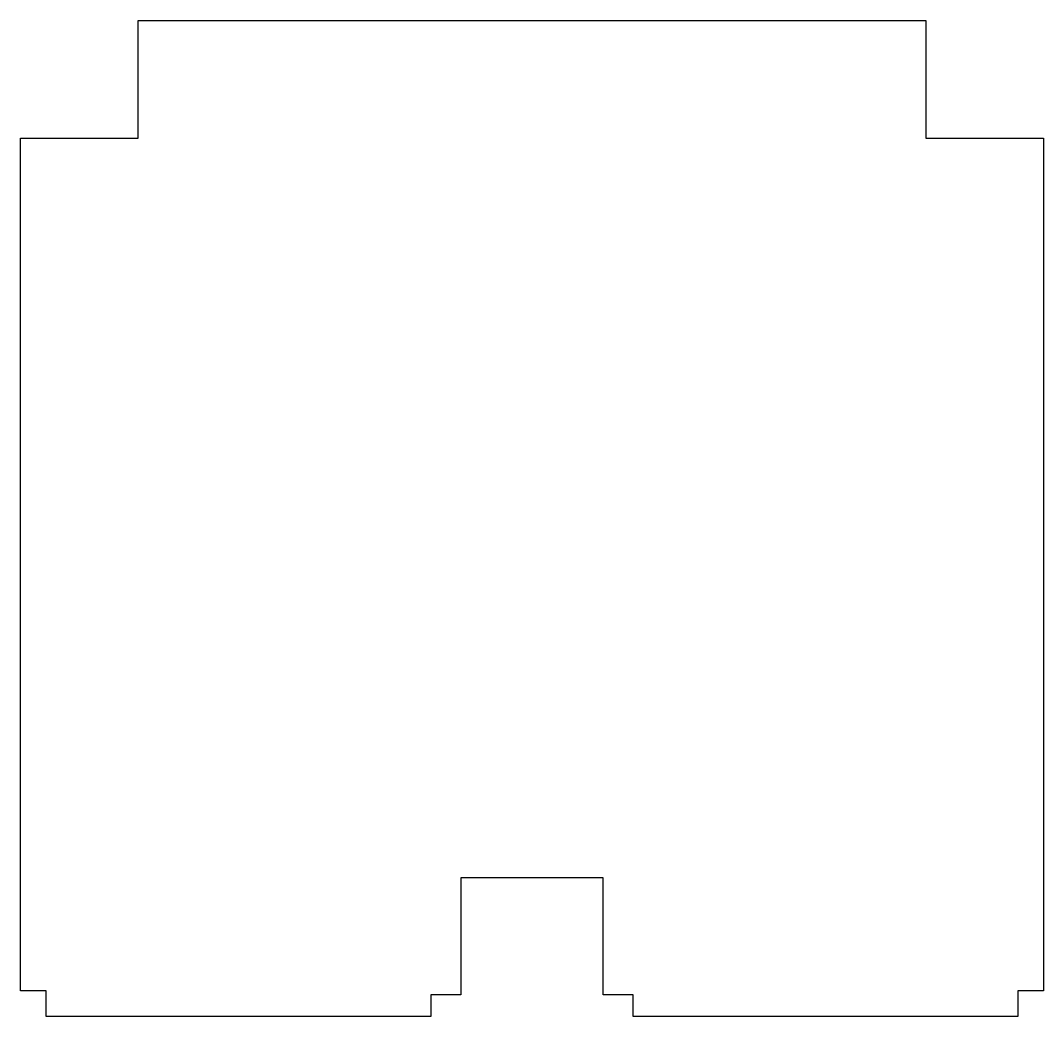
# Model space of a CAD drawing. Header units: millimetres. Extents: x -176 to 208, y -384 to -10.
import ezdxf

# ---------------------------------------------------------------- set-up
doc = ezdxf.new("R2010")
doc.units = ezdxf.units.MM
doc.layers.get('0').update_dxf_attribs({"linetype": 'CONTINUOUS'})

msp = doc.modelspace()

# ---------------------------------------------------------------- linework, layer by layer
msp.add_lwpolyline([(-21.9, -384.1), (-166.4, -384.1), (-166.4, -374.4), (-176.1, -374.4), (-176.1, -53.9), (-131.9, -53.9), (-131.9, -9.7), (164.1, -9.7), (164.1, -53.9), (208.3, -53.9), (208.3, -374.4), (198.6, -374.4), (198.6, -384.1), (54.1, -384.1), (54.1, -375.9), (42.85, -375.9), (42.85, -331.9), (-10.65, -331.9), (-10.65, -375.9), (-21.9, -375.9)], close=True)

doc.saveas('drawing.dxf')
